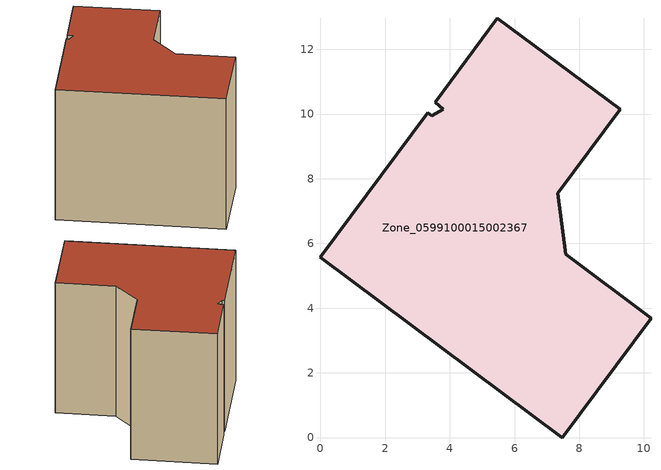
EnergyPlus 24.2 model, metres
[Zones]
Zone_0599100015002367
 floor ground (C_G): 3.8,10.14 3.55,10.37 5.47,12.96 9.27,10.14 7.34,7.55 7.59,5.67 10.22,3.68 7.48,0 0,5.58 3.31,10.05 3.45,9.95 z0.85
 wall outside (C_F): 9.27,10.14 5.47,12.96 3.55,10.37 3.8,10.14 3.45,9.95 3.31,10.05 0,5.58 7.48,0 10.22,3.68 7.59,5.67 7.34,7.55 9.27,10.14 z0.85:8.97
 roof outside (C_R): 3.55,10.37 3.8,10.14 3.45,9.95 3.31,10.05 0,5.58 7.48,0 10.22,3.68 7.59,5.67 7.34,7.55 9.27,10.14 5.47,12.96 z8.97
[BUILDING]
Pand.0599100015002367: North Axis=0; Terrain=City; Loads Convergence Tolerance Value=0.04; Temperature Convergence Tolerance Value=0.4; Solar Distribution=FullExterior; Maximum Number of Warmup Days=25; Minimum Number of Warmup Days=1
[Site:Location]
Rotterdam.The.Hague.AP_ZH_NLD Design_Conditions: Latitude=51.96; Longitude=4.45; Time Zone=1; Elevation=-4.5
[SITE:GROUNDTEMPERATURE:BUILDINGSURFACE]
18, 18, 18, 18, 18, 18, 18, 18, 18, 18, 18, 18
[MATERIAL] Thermal Absorptance=0.9; Solar Absorptance=0.7; Visible Absorptance=0.7
Name | Roughness | Thickness | Conductivity | Density | Specific Heat
G.TI.1975-1991 | MediumSmooth | 0.15 | 0.288461 | 540 | 1210
F.TI.1975-1991 | Rough | 0.3 | 0.230769 | 1920 | 840
R.TI.1975-1991 | MediumRough | 0.2 | 0.153846 | 1500 | 1000
[CONSTRUCTION]
C_G: G.TI.1975-1991
C_F: F.TI.1975-1991
C_R: R.TI.1975-1991
[ZONE]
Zone_0599100015002367: Type=1; Multiplier=1; Ceiling Height=Autocalculate; Volume=Autocalculate; Floor Area=autocalculate; Part of Total Floor Area=Yes
[ZONEINFILTRATION:DESIGNFLOWRATE]
Infil_Zone_0599100015002367: Zone or ZoneList or Space or SpaceList=Zone_0599100015002367; Schedule=AlwaysOn; Design Flow Rate Calculation Method=Flow/Area; Flow Rate per Floor Area=0.003; Constant Term Coefficient=1; Temperature Term Coefficient=0; Velocity Term Coefficient=0; Velocity Squared Term Coefficient=0
[HVACTEMPLATE:ZONE:IDEALLOADSAIRSYSTEM]
Zone_0599100015002367: Maximum Heating Supply Air Temperature=50; Minimum Cooling Supply Air Temperature=13; Maximum Heating Supply Air Humidity Ratio=0.0156; Minimum Cooling Supply Air Humidity Ratio=0.0077; Heating Limit=NoLimit; Cooling Limit=NoLimit; Dehumidification Control Type=ConstantSensibleHeatRatio; Cooling Sensible Heat Ratio=0.7; Dehumidification Setpoint=60; Humidification Control Type=None; Humidification Setpoint=30; Outdoor Air Method=None; Outdoor Air Flow Rate per Person=0.00944; Outdoor Air Flow Rate per Zone Floor Area=0; Outdoor Air Flow Rate per Zone=0; Demand Controlled Ventilation Type=None; Outdoor Air Economizer Type=NoEconomizer; Heat Recovery Type=None; Sensible Heat Recovery Effectiveness=0.7; Latent Heat Recovery Effectiveness=0.65
[ZONECONTROL:THERMOSTAT]
ThermostatControl_Zone_0599100015002367: Zone or ZoneList=Zone_0599100015002367; Control Type Schedule=DualSetpointControlType; Control 1=Thermostat_Zone_0599100015002367; Temperature Difference Between Cutout And Setpoint=0
[THERMOSTATSETPOINT:DUALSETPOINT]
Thermostat_Zone_0599100015002367: Heating Setpoint Temperature Schedule=HeatingSetpoint_Zone_0599100015002367; Cooling Setpoint Temperature Schedule=CoolingSetpoint_Zone_0599100015002367
[SCHEDULE:COMPACT]
HeatingSetpoint_Zone_0599100015002367: Through: 12/31, For: AllDays, Until: 24:00, 21
CoolingSetpoint_Zone_0599100015002367: Through: 12/31, For: AllDays, Until: 24:00, 24
DualSetpointControlType: Through: 12/31, For: AllDays, Until: 24:00, 4
AlwaysOn: Through: 12/31, For: AllDays, Until: 24:00, 1
